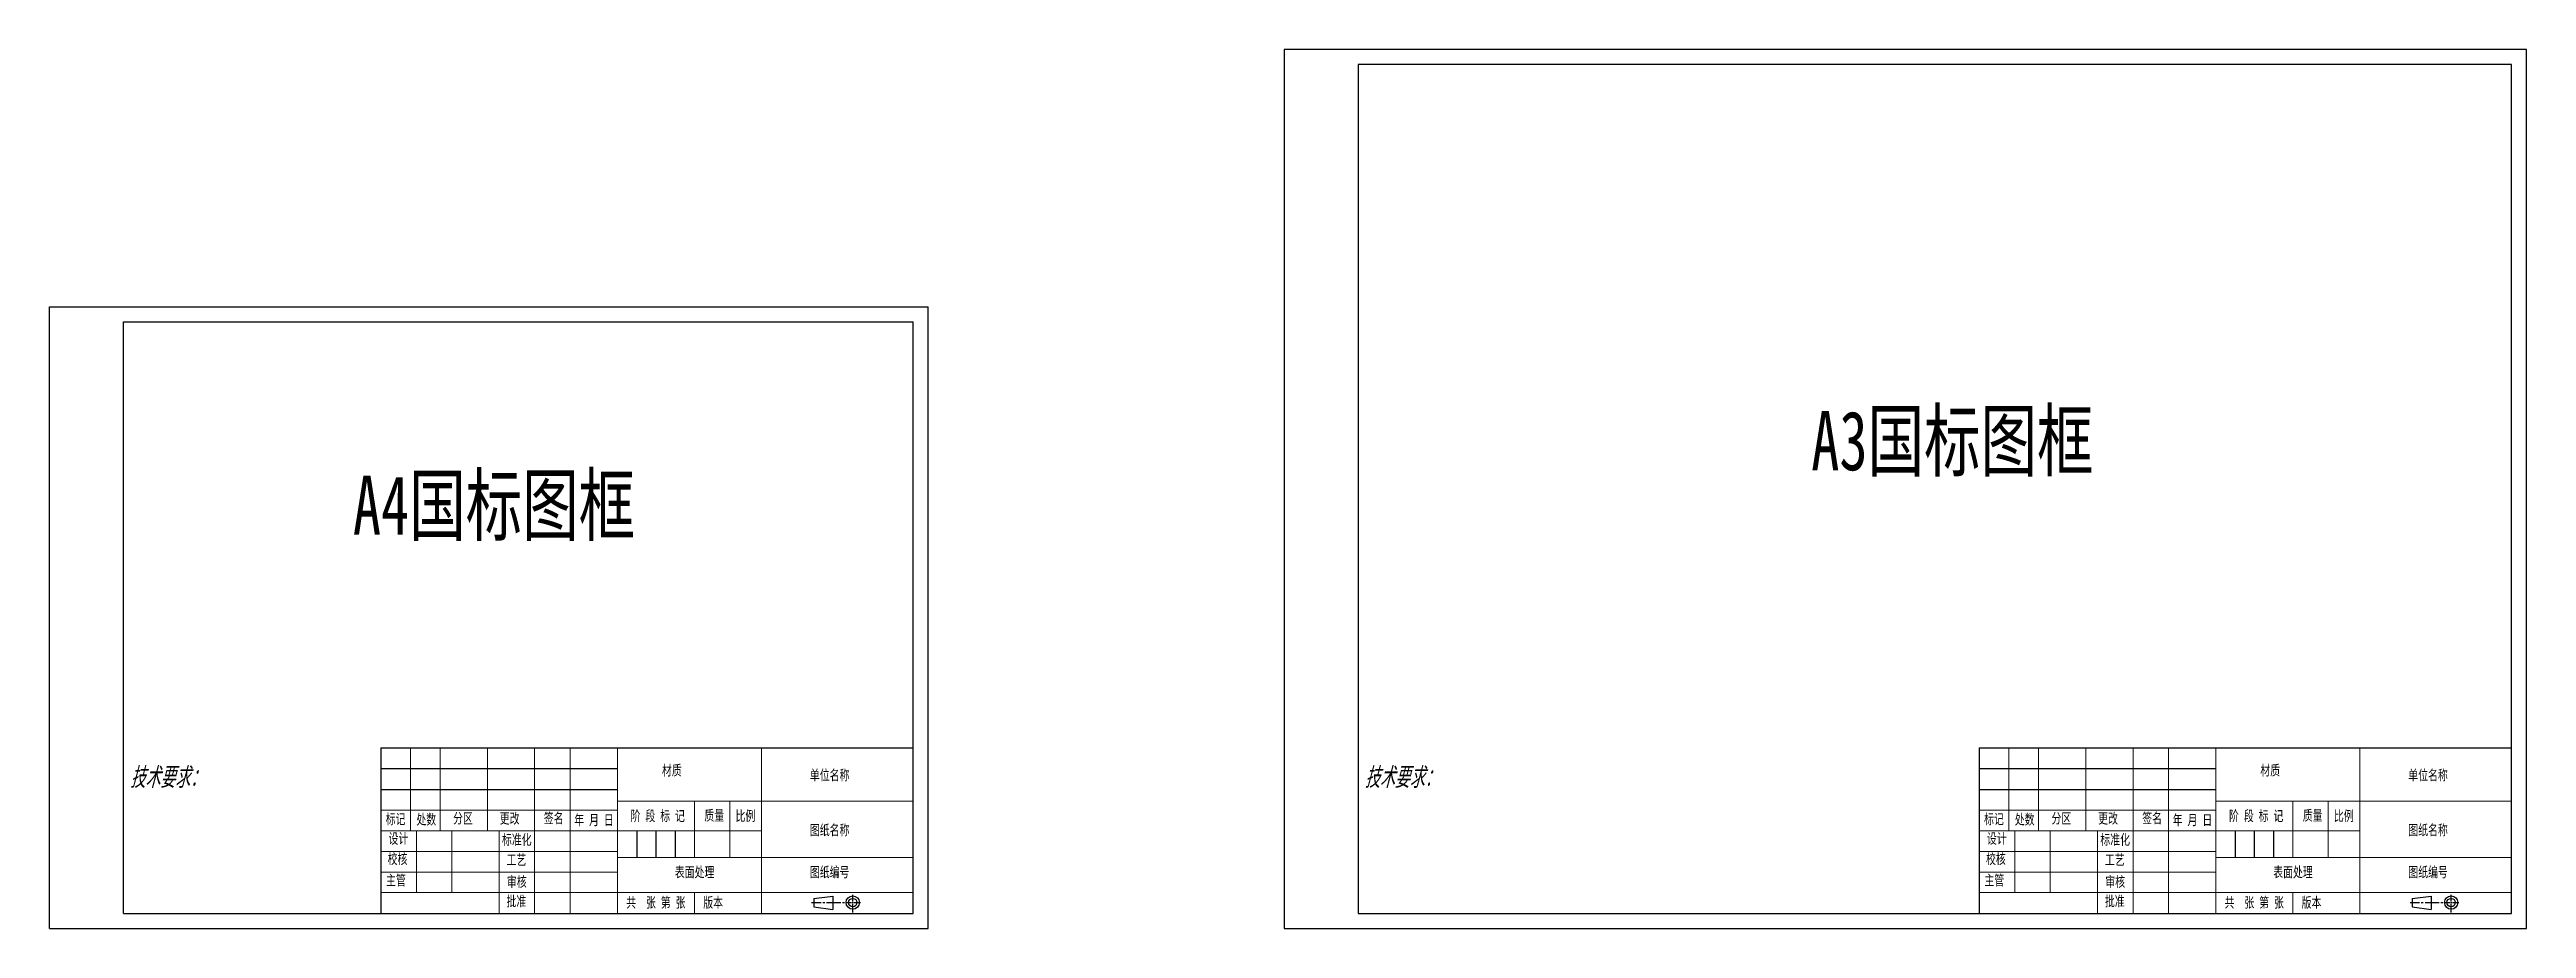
# Model space of a CAD drawing. Header units: millimetres. Extents: x 110 to 948, y 135 to 432.
import ezdxf

# ---------------------------------------------------------------- set-up
doc = ezdxf.new("R2010")
doc.units = ezdxf.units.MM
doc.linetypes.add('CENTER', pattern=[50.8, 31.75, -6.35, 6.35, -6.35])
doc.layers.add('0 @ 1', color=7, linetype='Continuous')
doc.layers.add('图框', color=7, linetype='Continuous', lineweight=30)
doc.styles.add('GB3.5', font='gbeitc.shx', dxfattribs={"bigfont": 'gbcbig.shx'})
doc.styles.add('仿宋', font='', dxfattribs={"width": 0.7})
doc.styles.get('仿宋').set_extended_font_data('FangSong')

# ---------------------------------------------------------------- blocks, each defined once
blk = doc.blocks.new('*U3')
at = {"color": 0, "linetype": 'CENTER', "ltscale": 0.1, "transparency": 16777216}
for p, q in [((-7.23, 0), (-0.45, 0)), ((0, 0.45), (0, 2.63)), ((0.45, 0), (2.66, 0)), ((0, -3.36), (0, -0.45))]:
    blk.add_line(p, q, dxfattribs=at)
at = {"color": 0, "linetype": 'Continuous', "ltscale": 0.1, "transparency": 16777216}
for p, q in [((-0.22, 0), (0.22, 0)), ((0, -0.22), (0, 0.22))]:
    blk.add_line(p, q, dxfattribs=at)
blk = doc.blocks.new('*U4')
at = {"color": 0, "linetype": 'CENTER', "ltscale": 0.1, "transparency": 16777216}
for p, q in [((-7.23, 0), (-0.45, 0)), ((0, 0.45), (0, 2.63)), ((0.45, 0), (2.66, 0)), ((0, -3.36), (0, -0.45))]:
    blk.add_line(p, q, dxfattribs=at)
at = {"color": 0, "linetype": 'Continuous', "ltscale": 0.1, "transparency": 16777216}
for p, q in [((-0.22, 0), (0.22, 0)), ((0, -0.22), (0, 0.22))]:
    blk.add_line(p, q, dxfattribs=at)

msp = doc.modelspace()

# ---------------------------------------------------------------- linework, layer by layer
at = {"lineweight": 15}
for p, q in [((232.24, 196.34), (232.24, 168.34)), ((242.24, 196.34), (242.24, 168.34)), ((258.24, 196.34), (258.24, 168.34)), ((274.24, 196.34), (274.24, 140.34)), ((286.24, 196.34), (286.24, 140.34)), ((302.2, 196.39), (302.24, 140.34)), ((350.93, 196.34), (350.93, 140.34)), ((772.59, 196.34), (772.59, 168.34)), ((782.59, 196.34), (782.59, 168.34)), ((798.59, 196.34), (798.59, 168.34)), ((814.59, 196.34), (814.59, 140.34)), ((826.59, 196.34), (826.59, 140.34)), ((842.56, 196.39), (842.6, 140.34)), ((891.28, 196.34), (891.28, 140.34)), ((302.22, 178.39), (402.22, 178.39)), ((328.24, 178.4), (328.24, 159.4)), ((340.24, 178.34), (340.24, 159.34)), ((842.57, 178.39), (942.57, 178.39)), ((868.59, 178.4), (868.59, 159.4)), ((880.59, 178.34), (880.59, 159.34)), ((222.24, 175.34), (302.24, 175.34)), ((222.24, 168.34), (302.24, 168.34)), ((234.24, 168.34), (234.24, 147.5)), ((246.24, 168.34), (246.24, 147.5)), ((262.24, 168.34), (262.24, 140.34)), ((302.25, 168.34), (350.93, 168.34)), ((762.59, 175.34), (842.59, 175.34)), ((762.59, 168.34), (842.59, 168.34)), ((774.59, 168.34), (774.59, 147.5)), ((786.59, 168.34), (786.59, 147.5)), ((802.59, 168.34), (802.59, 140.34)), ((842.61, 168.34), (891.28, 168.34)), ((222.24, 161.34), (302.24, 161.34)), ((302.24, 159.34), (402.24, 159.34)), ((762.59, 161.34), (842.59, 161.34)), ((842.59, 159.34), (942.59, 159.34)), ((222.24, 154.34), (302.24, 154.34)), ((762.59, 154.34), (842.59, 154.34)), ((222.24, 147.5), (302.24, 147.5)), ((302.24, 147.5), (402.24, 147.5)), ((328.24, 147.5), (328.24, 140.34)), ((762.59, 147.5), (842.59, 147.5)), ((842.59, 147.5), (942.59, 147.5)), ((868.59, 147.5), (868.59, 140.34))]:
    msp.add_line(p, q, dxfattribs=at)
for p, q in [((222.24, 189.34), (302.24, 189.34)), ((762.59, 189.34), (842.59, 189.34)), ((222.24, 182.34), (302.24, 182.34)), ((762.59, 182.34), (842.59, 182.34)), ((308.74, 168.34), (308.74, 159.34)), ((315.24, 168.34), (315.24, 159.34)), ((321.74, 168.34), (321.74, 159.34)), ((849.09, 168.34), (849.09, 159.34)), ((855.59, 168.34), (855.59, 159.34)), ((862.09, 168.34), (862.09, 159.34))]:
    msp.add_line(p, q)
at = {"color": 0, "linetype": 'CENTER', "ltscale": 0.1}
for p, q in [((367.87, 144.08), (376.87, 144.08)), ((908.23, 144.08), (917.23, 144.08))]:
    msp.add_line(p, q, dxfattribs=at)
at = {"layer": '图框'}
for p, q in [((947.59, 432.34), (527.59, 432.34)), ((527.59, 432.34), (527.59, 135.34)), ((942.59, 427.34), (552.59, 427.34)), ((552.59, 427.34), (552.59, 140.34)), ((942.59, 140.34), (942.59, 427.34)), ((947.59, 135.34), (947.59, 432.34)), ((110.24, 135.34), (110.24, 345.34)), ((110.24, 345.34), (407.24, 345.34)), ((407.24, 135.34), (407.24, 345.34)), ((135.24, 140.34), (135.24, 340.34)), ((135.24, 340.34), (402.24, 340.34)), ((402.24, 140.34), (402.24, 340.34)), ((222.24, 196.34), (222.24, 140.34)), ((222.24, 196.34), (402.24, 196.34)), ((762.59, 196.34), (762.59, 140.34)), ((762.59, 196.34), (942.59, 196.34)), ((368.57, 145.48), (375.01, 146.23)), ((368.57, 145.48), (368.57, 142.68)), ((368.57, 142.68), (375.01, 141.75)), ((375.01, 146.23), (375.01, 141.75)), ((908.93, 145.48), (915.37, 146.23)), ((908.93, 145.48), (908.93, 142.68)), ((908.93, 142.68), (915.37, 141.75)), ((915.37, 146.23), (915.37, 141.75)), ((110.24, 135.34), (407.24, 135.34)), ((135.24, 140.34), (402.24, 140.34)), ((527.59, 135.34), (947.59, 135.34)), ((552.59, 140.34), (942.59, 140.34))]:
    msp.add_line(p, q, dxfattribs=at)
for centre, radius in [((381.77, 144.08), 2.24), ((381.77, 144.08), 1.4), ((922.12, 144.08), 2.24), ((922.12, 144.08), 1.4)]:
    msp.add_circle(centre, radius, dxfattribs=at)

# ---------------------------------------------------------------- block references
at = {"color": 0, "linetype": 'CENTER', "ltscale": 0.1}
for name, p in [('*U3', (381.77, 144.08)), ('*U4', (922.12, 144.08))]:
    msp.add_blockref(name, p, dxfattribs=at)

# ---------------------------------------------------------------- texts
at = {"attachment_point": 1, "style": '仿宋'}
for s, width, insert, char_height in [('A3国标图框', 111.8413, (705.8, 310.17), 20), ('A4国标图框', 111.8413, (212.78, 288.39), 20), ('单位名称', 36.5676, (367.28, 188.9), 3.5), ('单位名称', 36.5676, (907.64, 188.9), 3.5), ('图纸名称', 36.5676, (367.28, 170.35), 3.5), ('图纸名称', 36.5676, (907.64, 170.35), 3.5), ('表面处理', 36.5676, (321.62, 156.14), 3.5), ('图纸编号', 36.5676, (367.28, 156.14), 3.5), ('表面处理', 36.5676, (861.98, 156.14), 3.5), ('图纸编号', 36.5676, (907.64, 156.14), 3.5)]:
    msp.add_mtext_dynamic_manual_height_columns(s, width=width, gutter_width=17.5, heights=[0], dxfattribs=dict(at, insert=insert, char_height=char_height))
at = {"char_height": 3.5, "width": 14.2733, "attachment_point": 2, "style": '仿宋'}
for insert in [(227.22, 174.06), (767.57, 174.06)]:
    msp.add_mtext('标记', dxfattribs=dict(at, insert=insert))
at = {"char_height": 3.5, "attachment_point": 2, "style": '仿宋'}
for s, insert in [('设计', (228.17, 167.48)), ('处数', (237.61, 173.95)), ('分区', (250, 174.3)), ('更改', (265.79, 174.28)), ('标准化', (268.2, 167.12)), ('签名', (280.68, 174.34)), ('年 月 日', (294.32, 173.75)), ('阶 段 标 记', (315.85, 175.14)), ('质量', (334.97, 175.29)), ('比例', (345.49, 175.14)), ('设计', (768.53, 167.48)), ('处数', (777.96, 173.95)), ('分区', (790.36, 174.3)), ('更改', (806.15, 174.28)), ('标准化', (808.55, 167.12)), ('签名', (821.04, 174.34)), ('年 月 日', (834.68, 173.75)), ('阶 段 标 记', (856.21, 175.14)), ('质量', (875.33, 175.29)), ('比例', (885.84, 175.14)), ('校核', (227.88, 160.6)), ('工艺', (268.06, 160.27)), ('校核', (768.23, 160.6)), ('工艺', (808.41, 160.27)), ('主管', (227.33, 153.37)), ('审核', (268.2, 152.88)), ('主管', (767.69, 153.37)), ('审核', (808.56, 152.88)), ('批准', (268.06, 146.3)), ('共  张 第 张', (315.22, 145.88)), ('版本', (334.58, 145.87)), ('批准', (808.41, 146.3)), ('共  张 第 张', (855.57, 145.88)), ('版本', (874.93, 145.87))]:
    msp.add_mtext(s, dxfattribs=dict(at, insert=insert))
at = {"layer": '0 @ 1', "attachment_point": 1}
for s, width, insert, char_height, style in [('技术要求：', 73.5791, (137.46, 189.82), 7, 'GB3.5'), ('材质', 35.4648, (317.27, 190.54), 3.5, '仿宋'), ('技术要求：', 73.5791, (554.82, 189.82), 7, 'GB3.5'), ('材质', 35.4648, (857.62, 190.54), 3.5, '仿宋')]:
    msp.add_mtext_dynamic_manual_height_columns(s, width=width, gutter_width=17.5, heights=[0], dxfattribs=dict(at, insert=insert, char_height=char_height, style=style))

doc.saveas('drawing.dxf')
